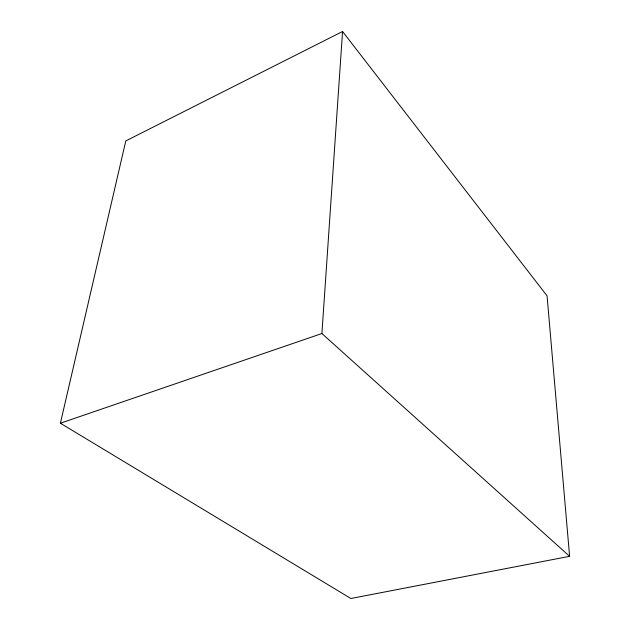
<?xml version="1.0" encoding="UTF-8"?>
<svg xmlns="http://www.w3.org/2000/svg" width="630" height="630" viewBox="0 0 630 630"><rect width="100%" height="100%" fill="white"/><g stroke="black" fill="none" stroke-linecap="round" stroke-linejoin="round"><path stroke-width="0.94" d="M569.607 556.314L321.906 333.53L342.562 31.5L125.795 140.923L60.393 423.218L350.878 598.5L569.607 556.314L547.06 295.848L342.562 31.5M60.393 423.218L321.906 333.53"/></g></svg>
